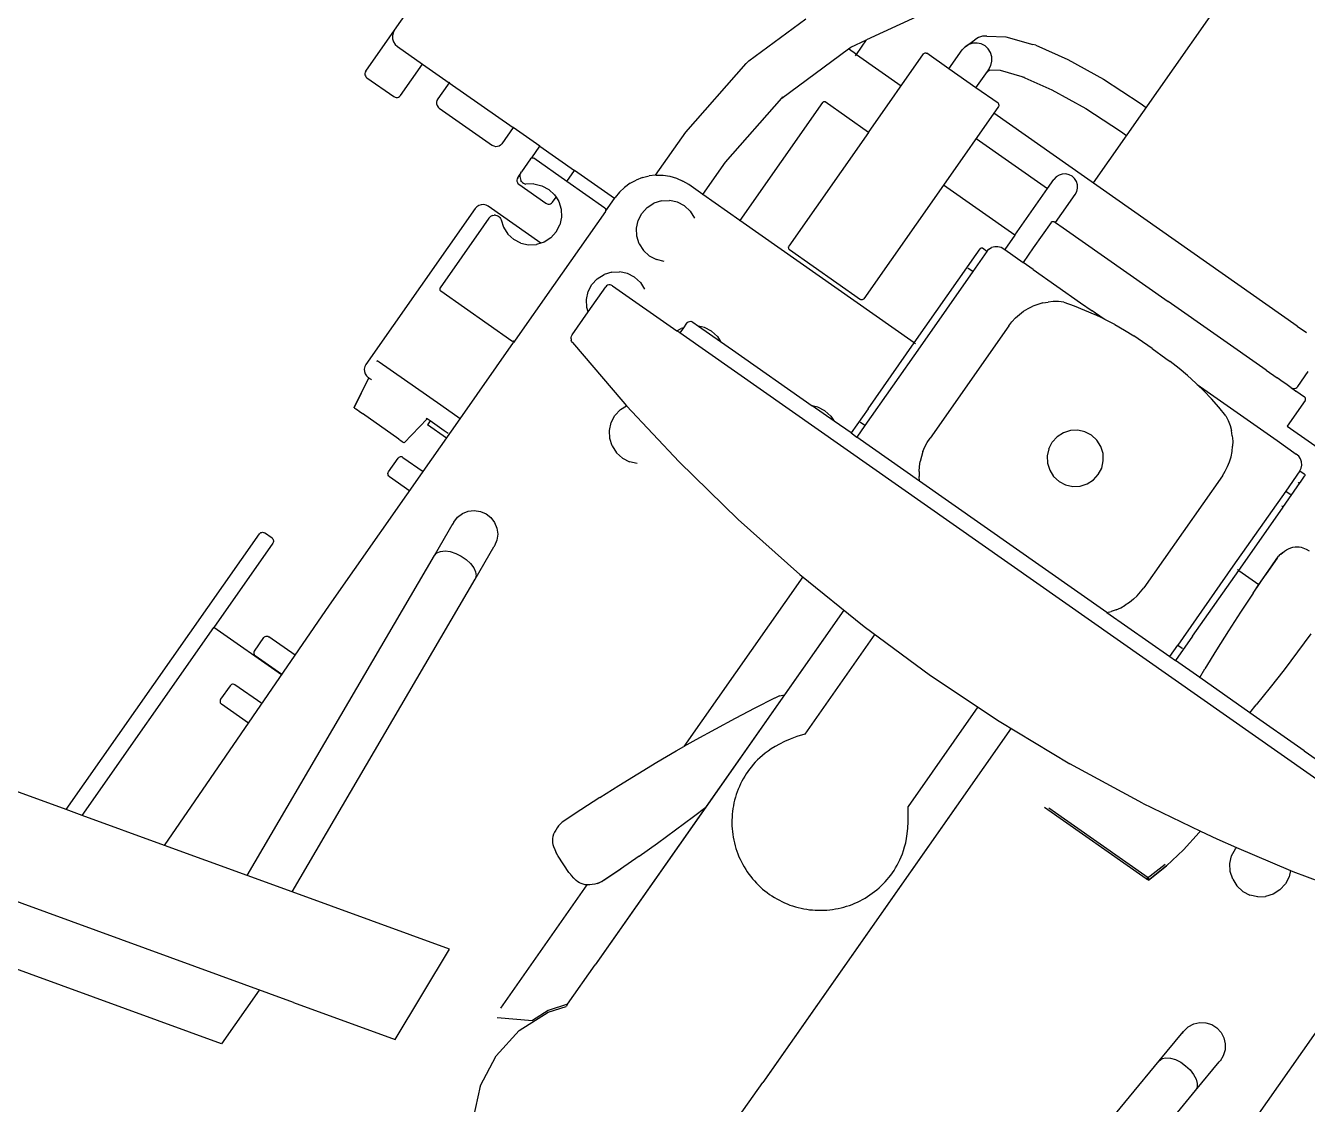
# Model space of a CAD drawing. Header units: metres. Extents: x 141303 to 146299, y 125960 to 127091.
# Drawn here: x 144686.899 to 144687.548, y 126056.672 to 126057.218 of the extents above; entities that cross this region are included whole.
import ezdxf

# ---------------------------------------------------------------- set-up
doc = ezdxf.new("R2010")
doc.units = ezdxf.units.M
doc.header["$MEASUREMENT"] = 0
doc.layers.add('Edges', color=7, linetype='Continuous')
doc.layers.add('FURNITURE', color=6, linetype='Continuous')

# ---------------------------------------------------------------- blocks, each defined once
blk = doc.blocks.new('Mobile C-Arm X-Ray Machine pl')
at = {"layer": 'Edges'}
for p, q in [((2.81285, 3.08992), (2.72527, 3.41679)), ((2.80114, 2.9636), (2.68411, 3.40038)), ((2.76918, 2.97859), (2.67119, 3.34428)), ((3.14131, 3.16437), (3.14125, 3.16385)), ((3.14125, 3.16385), (3.14125, 3.1498)), ((3.14151, 3.16485), (3.14131, 3.16437)), ((3.14183, 3.16527), (3.14151, 3.16485)), ((3.14225, 3.16559), (3.14183, 3.16527)), ((3.14273, 3.16579), (3.14225, 3.16559)), ((3.14325, 3.16585), (3.14273, 3.16579)), ((3.14325, 3.16585), (3.16461, 3.16585)), ((3.16108, 3.16439), (3.16028, 3.16335)), ((3.16211, 3.16518), (3.16108, 3.16439)), ((3.16332, 3.16568), (3.16211, 3.16518)), ((3.16461, 3.16585), (3.16332, 3.16568)), ((3.16461, 3.16585), (3.26391, 3.16585)), ((3.15978, 3.16215), (3.15961, 3.16085)), ((3.15961, 3.16085), (3.15961, 3.1478)), ((3.16028, 3.16335), (3.15978, 3.16215)), ((3.14125, 3.1498), (3.14131, 3.14928)), ((3.14131, 3.14928), (3.14151, 3.1488)), ((3.14151, 3.1488), (3.14183, 3.14839)), ((3.14183, 3.14839), (3.14225, 3.14807)), ((3.14225, 3.14807), (3.14273, 3.14787)), ((3.14273, 3.14787), (3.14325, 3.1478)), ((3.14325, 3.1478), (3.15961, 3.1478)), ((3.15961, 3.1478), (3.15978, 3.1478)), ((3.15961, 3.1478), (3.15961, 3.13397)), ((3.1484, 3.1319), (3.14831, 3.13117)), ((3.14831, 3.13117), (3.14831, 3.10353)), ((3.14869, 3.13258), (3.1484, 3.1319)), ((3.14914, 3.13316), (3.14869, 3.13258)), ((3.14973, 3.13361), (3.14914, 3.13316)), ((3.15041, 3.13389), (3.14973, 3.13361)), ((3.15115, 3.13399), (3.15041, 3.13389)), ((3.1583, 3.13399), (3.15115, 3.13399)), ((3.15961, 3.13397), (3.1583, 3.13399)), ((3.15978, 3.13399), (3.15961, 3.13397)), ((3.15961, 3.13397), (3.15961, 3.10072)), ((3.1484, 3.1028), (3.14831, 3.10353)), ((3.14869, 3.10212), (3.1484, 3.1028)), ((3.14914, 3.10154), (3.14869, 3.10212)), ((3.14973, 3.10109), (3.14914, 3.10154)), ((3.15041, 3.10081), (3.14973, 3.10109)), ((3.15115, 3.10072), (3.15041, 3.10081)), ((3.15961, 3.10072), (3.15115, 3.10072)), ((3.15961, 3.10072), (3.15978, 3.10072)), ((3.15961, 3.08685), (3.15961, 3.10072)), ((3.03829, 3.09299), (3.03766, 3.09216)), ((3.03912, 3.09362), (3.03829, 3.09299)), ((3.04008, 3.09402), (3.03912, 3.09362)), ((3.04112, 3.09416), (3.04008, 3.09402)), ((3.12212, 3.09416), (3.04112, 3.09416)), ((3.12315, 3.09402), (3.12212, 3.09416)), ((3.12412, 3.09362), (3.12315, 3.09402)), ((3.12495, 3.09299), (3.12412, 3.09362)), ((3.12558, 3.09216), (3.12495, 3.09299)), ((2.81472, 3.08292), (2.81285, 3.08992)), ((2.81285, 3.08992), (2.95611, 3.08992)), ((2.95611, 3.08992), (2.9565, 3.08987)), ((2.9565, 3.08987), (2.95686, 3.08972)), ((2.95686, 3.08972), (2.95717, 3.08948)), ((2.95717, 3.08948), (2.95741, 3.08917)), ((2.95741, 3.08917), (2.95756, 3.08881)), ((2.95756, 3.08881), (2.95761, 3.08842)), ((2.95761, 3.08442), (2.95761, 3.08842)), ((3.02317, 3.08778), (3.03712, 3.08992)), ((3.02317, 3.08767), (3.03712, 3.08992)), ((3.02317, 3.08778), (3.02317, 3.08767)), ((3.02317, 3.08767), (3.02317, 3.08734)), ((3.03726, 3.09119), (3.03712, 3.09016)), ((3.03712, 3.08992), (3.03712, 3.09016)), ((3.03712, 3.08976), (3.03712, 3.08992)), ((3.03712, 3.08956), (3.03712, 3.08976)), ((3.03712, 3.08928), (3.03712, 3.08956)), ((3.03712, 3.08894), (3.03712, 3.08928)), ((3.03712, 3.08853), (3.03712, 3.08894)), ((3.03766, 3.09216), (3.03726, 3.09119)), ((3.04491, 3.09106), (3.04517, 3.09116)), ((3.04517, 3.09016), (3.04517, 3.09116)), ((3.04517, 3.05816), (3.04517, 3.09016)), ((3.12598, 3.09119), (3.12558, 3.09216)), ((3.12612, 3.09016), (3.12598, 3.09119)), ((3.12612, 3.06284), (3.12612, 3.09016)), ((2.82437, 3.04694), (2.81472, 3.08292)), ((2.81472, 3.08292), (2.91234, 3.08292)), ((2.91234, 3.04773), (2.91234, 3.08292)), ((2.95611, 3.08292), (2.91234, 3.08292)), ((2.9565, 3.08298), (2.95611, 3.08292)), ((2.95686, 3.08313), (2.9565, 3.08298)), ((2.95717, 3.08336), (2.95686, 3.08313)), ((2.95741, 3.08367), (2.95717, 3.08336)), ((2.95756, 3.08404), (2.95741, 3.08367)), ((2.95761, 3.08442), (2.95756, 3.08404)), ((3.02317, 3.08734), (3.02317, 3.08679)), ((3.02317, 3.08679), (3.02317, 3.08604)), ((3.02317, 3.08604), (3.02317, 3.0851)), ((3.02317, 3.0851), (3.02317, 3.08397)), ((3.02317, 3.08397), (3.02317, 3.08333)), ((3.02317, 3.06447), (3.02317, 3.08333)), ((3.08502, 3.08632), (3.08499, 3.08606)), ((3.08499, 3.08606), (3.08499, 3.04906)), ((3.08512, 3.08656), (3.08502, 3.08632)), ((3.08528, 3.08677), (3.08512, 3.08656)), ((3.08549, 3.08693), (3.08528, 3.08677)), ((3.08573, 3.08703), (3.08549, 3.08693)), ((3.08599, 3.08706), (3.08573, 3.08703)), ((3.11807, 3.08706), (3.08599, 3.08706)), ((3.12212, 3.08706), (3.11807, 3.08706)), ((3.12212, 3.08706), (3.12266, 3.08701)), ((3.12458, 3.08241), (3.12252, 3.07972)), ((3.12318, 3.08687), (3.12266, 3.08701)), ((3.12366, 3.08663), (3.12318, 3.08687)), ((3.12409, 3.08632), (3.12366, 3.08663)), ((3.12409, 3.08632), (3.12446, 3.08593)), ((3.12475, 3.08548), (3.12446, 3.08593)), ((3.12484, 3.08288), (3.12458, 3.08241)), ((3.12475, 3.08548), (3.12496, 3.08498)), ((3.12502, 3.08339), (3.12484, 3.08288)), ((3.12496, 3.08498), (3.12508, 3.08446)), ((3.12509, 3.08392), (3.12502, 3.08339)), ((3.12508, 3.08446), (3.12509, 3.08392)), ((3.14131, 3.08537), (3.14125, 3.08485)), ((3.14125, 3.08485), (3.14125, 3.0708)), ((3.14151, 3.08585), (3.14131, 3.08537)), ((3.14183, 3.08627), (3.14151, 3.08585)), ((3.14225, 3.08659), (3.14183, 3.08627)), ((3.14273, 3.08679), (3.14225, 3.08659)), ((3.14325, 3.08685), (3.14273, 3.08679)), ((3.1428, 3.08405), (3.14276, 3.0835)), ((3.14276, 3.0835), (3.14282, 3.08294)), ((3.1428, 3.08405), (3.14291, 3.08459)), ((3.14282, 3.08294), (3.14297, 3.08241)), ((3.14291, 3.08459), (3.14312, 3.08511)), ((3.14503, 3.07972), (3.14297, 3.08241)), ((3.1434, 3.08559), (3.14312, 3.08511)), ((3.14325, 3.08685), (3.14508, 3.08685)), ((3.14376, 3.08601), (3.1434, 3.08559)), ((3.14417, 3.08638), (3.14376, 3.08601)), ((3.14464, 3.08667), (3.14417, 3.08638)), ((3.14464, 3.08667), (3.14508, 3.08685)), ((3.14508, 3.08685), (3.14516, 3.08689)), ((3.14569, 3.08702), (3.14516, 3.08689)), ((3.14516, 3.08689), (3.14572, 3.08685)), ((3.14569, 3.08702), (3.14625, 3.08706)), ((3.15299, 3.08706), (3.14625, 3.08706)), ((3.15299, 3.08706), (3.15325, 3.08703)), ((3.1532, 3.08685), (3.15359, 3.08685)), ((3.15325, 3.08703), (3.15349, 3.08693)), ((3.15349, 3.08693), (3.15359, 3.08685)), ((3.15359, 3.08685), (3.1537, 3.08677)), ((3.15359, 3.08685), (3.15961, 3.08685)), ((3.1537, 3.08677), (3.15386, 3.08656)), ((3.15386, 3.08656), (3.15396, 3.08632)), ((3.15396, 3.08632), (3.15399, 3.08606)), ((3.15399, 3.0688), (3.15399, 3.08606)), ((3.15961, 3.08685), (3.15978, 3.08685)), ((3.15961, 3.08685), (3.15961, 3.0688)), ((3.12077, 3.07322), (3.12122, 3.07658)), ((3.12252, 3.07972), (3.12122, 3.07658)), ((3.14503, 3.07972), (3.14633, 3.07658)), ((3.14633, 3.07658), (3.14677, 3.07322)), ((3.12122, 3.06985), (3.12077, 3.07322)), ((3.14677, 3.07322), (3.14633, 3.06985)), ((3.12122, 3.06985), (3.12252, 3.06672)), ((3.12252, 3.06672), (3.12458, 3.06402)), ((3.14125, 3.0708), (3.14131, 3.07028)), ((3.14131, 3.07028), (3.14151, 3.0698)), ((3.14151, 3.0698), (3.14183, 3.06939)), ((3.14183, 3.06939), (3.14225, 3.06907)), ((3.14225, 3.06907), (3.14273, 3.06887)), ((3.14273, 3.06887), (3.14325, 3.0688)), ((3.14503, 3.06672), (3.14297, 3.06402)), ((3.14325, 3.0688), (3.1459, 3.0688)), ((3.1459, 3.0688), (3.14503, 3.06672)), ((3.14633, 3.06985), (3.1459, 3.0688)), ((3.15399, 3.04906), (3.15399, 3.0688)), ((3.15399, 3.0688), (3.15961, 3.0688)), ((3.15961, 3.04806), (3.15961, 3.0688)), ((2.88757, 3.06195), (2.88752, 3.06156)), ((2.88752, 3.04751), (2.88752, 3.06156)), ((2.88772, 3.06231), (2.88757, 3.06195)), ((2.88797, 3.06262), (2.88772, 3.06231)), ((2.88828, 3.06286), (2.88797, 3.06262)), ((2.88864, 3.06301), (2.88828, 3.06286)), ((2.88903, 3.06306), (2.88864, 3.06301)), ((2.89601, 3.06306), (2.88903, 3.06306)), ((2.8964, 3.06301), (2.89601, 3.06306)), ((2.89677, 3.06286), (2.8964, 3.06301)), ((2.89708, 3.06262), (2.89677, 3.06286)), ((2.89732, 3.06231), (2.89708, 3.06262)), ((2.89747, 3.06195), (2.89732, 3.06231)), ((2.89752, 3.06156), (2.89747, 3.06195)), ((2.89752, 3.0476), (2.89752, 3.06156)), ((2.91257, 3.06195), (2.91252, 3.06156)), ((2.91252, 3.04774), (2.91252, 3.06156)), ((2.91272, 3.06231), (2.91257, 3.06195)), ((2.91297, 3.06262), (2.91272, 3.06231)), ((2.91328, 3.06286), (2.91297, 3.06262)), ((2.91364, 3.06301), (2.91328, 3.06286)), ((2.91403, 3.06306), (2.91364, 3.06301)), ((2.91403, 3.06306), (2.92101, 3.06306)), ((2.92101, 3.06306), (2.9214, 3.06301)), ((2.9214, 3.06301), (2.92177, 3.06286)), ((2.92177, 3.06286), (2.92208, 3.06262)), ((2.92208, 3.06262), (2.92232, 3.06231)), ((2.92232, 3.06231), (2.92247, 3.06195)), ((2.92247, 3.06195), (2.92252, 3.06156)), ((2.92252, 3.04783), (2.92252, 3.06156)), ((3.02317, 3.06447), (3.02317, 3.06352)), ((3.02317, 3.06352), (3.02317, 3.06277)), ((3.02317, 3.06277), (3.02317, 3.06222)), ((3.02317, 3.06222), (3.02317, 3.06189)), ((3.02317, 3.06189), (3.02317, 3.06178)), ((3.02317, 3.06178), (3.03712, 3.05948)), ((3.03712, 3.05985), (3.03712, 3.06012)), ((3.12612, 3.06284), (3.12458, 3.06402)), ((3.12612, 3.0628), (3.12612, 3.06284)), ((3.12727, 3.06196), (3.12612, 3.0628)), ((3.13041, 3.06066), (3.12727, 3.06196)), ((3.13377, 3.06022), (3.13041, 3.06066)), ((3.13377, 3.06022), (3.13714, 3.06066)), ((3.14027, 3.06196), (3.13714, 3.06066)), ((3.14297, 3.06402), (3.14027, 3.06196)), ((3.00778, 3.05856), (3.00783, 3.05895)), ((3.00778, 3.05856), (3.00778, 3.04806)), ((3.00783, 3.05895), (3.00798, 3.05931)), ((3.00798, 3.05931), (3.00822, 3.05962)), ((3.00822, 3.05962), (3.00853, 3.05986)), ((3.00853, 3.05986), (3.00889, 3.06001)), ((3.00889, 3.06001), (3.00928, 3.06006)), ((3.00928, 3.06006), (3.01628, 3.06006)), ((3.01667, 3.06001), (3.01628, 3.06006)), ((3.01703, 3.05986), (3.01667, 3.06001)), ((3.01734, 3.05962), (3.01703, 3.05986)), ((3.01758, 3.05931), (3.01734, 3.05962)), ((3.01773, 3.05895), (3.01758, 3.05931)), ((3.01778, 3.05856), (3.01773, 3.05895)), ((3.01778, 3.05856), (3.01778, 3.04806)), ((3.03712, 3.05799), (3.03512, 3.05799)), ((3.03512, 3.04806), (3.03512, 3.05799)), ((3.03712, 3.05965), (3.03712, 3.05985)), ((3.03712, 3.05948), (3.03712, 3.05965)), ((3.03712, 3.05799), (3.03712, 3.05948)), ((3.03712, 3.05066), (3.03712, 3.05799)), ((3.04517, 3.04806), (3.04517, 3.05816)), ((3.03712, 3.0496), (3.03712, 3.05066)), ((3.03712, 3.04859), (3.03712, 3.0496)), ((2.82437, 3.04694), (2.94843, 3.04806)), ((2.83407, 3.01073), (2.82437, 3.04694)), ((2.94843, 3.04806), (3.02428, 3.04806)), ((3.02428, 3.04806), (3.04517, 3.04803)), ((3.04517, 3.04806), (3.08477, 3.04806)), ((3.08573, 3.0481), (3.08477, 3.04806)), ((3.08499, 3.04906), (3.08502, 3.0488)), ((3.08502, 3.0488), (3.08512, 3.04856)), ((3.08512, 3.04856), (3.08528, 3.04835)), ((3.08549, 3.0482), (3.08528, 3.04835)), ((3.08573, 3.0481), (3.08549, 3.0482)), ((3.08599, 3.04806), (3.08573, 3.0481)), ((3.1145, 3.04806), (3.08599, 3.04806)), ((3.15299, 3.04806), (3.1145, 3.04806)), ((3.15299, 3.04806), (3.15325, 3.0481)), ((3.15325, 3.0481), (3.15349, 3.0482)), ((3.15325, 3.0481), (3.15961, 3.04806)), ((3.15349, 3.0482), (3.1537, 3.04835)), ((3.15386, 3.04856), (3.1537, 3.04835)), ((3.15396, 3.0488), (3.15386, 3.04856)), ((3.15399, 3.04906), (3.15396, 3.0488)), ((3.15961, 3.04806), (3.16015, 3.04806)), ((3.16308, 3.04787), (3.16015, 3.04806)), ((3.16308, 3.04787), (3.16596, 3.0473)), ((3.16875, 3.04635), (3.16596, 3.0473)), ((3.16875, 3.04635), (3.17138, 3.04505)), ((3.17383, 3.04342), (3.17138, 3.04505)), ((3.17383, 3.04342), (3.17604, 3.04148)), ((3.17781, 3.03945), (3.17604, 3.04148)), ((3.17781, 3.03945), (3.20015, 3.03945)), ((3.17797, 3.03927), (3.17781, 3.03945)), ((3.17797, 3.03927), (3.17961, 3.03683)), ((3.20015, 3.03945), (3.23887, 3.03521)), ((3.11496, 3.0311), (3.11765, 3.03317)), ((3.11765, 3.03317), (3.12079, 3.03447)), ((3.12079, 3.03447), (3.12415, 3.03491)), ((3.12415, 3.03491), (3.12752, 3.03447)), ((3.12752, 3.03447), (3.13065, 3.03317)), ((3.13335, 3.0311), (3.13065, 3.03317)), ((3.15196, 3.0311), (3.15465, 3.03317)), ((3.15465, 3.03317), (3.15779, 3.03447)), ((3.15779, 3.03447), (3.16115, 3.03491)), ((3.16115, 3.03491), (3.16452, 3.03447)), ((3.16452, 3.03447), (3.16765, 3.03317)), ((3.17035, 3.0311), (3.16765, 3.03317)), ((3.17961, 3.03683), (3.18091, 3.03419)), ((3.18091, 3.03419), (3.18185, 3.03141)), ((3.24044, 3.03485), (3.23887, 3.03521)), ((3.24044, 3.03485), (3.26891, 3.0253)), ((3.09925, 3.02761), (3.09093, 2.99554)), ((3.09926, 3.02765), (3.09925, 3.02761)), ((3.09926, 3.02765), (3.09945, 3.02814)), ((3.09945, 3.02814), (3.09977, 3.0286)), ((3.10019, 3.02898), (3.09977, 3.0286)), ((3.10019, 3.02898), (3.10068, 3.02928)), ((3.10068, 3.02928), (3.10121, 3.02947)), ((3.10121, 3.02947), (3.10175, 3.02953)), ((3.10175, 3.02953), (3.11376, 3.02953)), ((3.11376, 3.02953), (3.11496, 3.0311)), ((3.11376, 3.02953), (3.12675, 3.02953)), ((3.12727, 3.02947), (3.12675, 3.02953)), ((3.12775, 3.02927), (3.12727, 3.02947)), ((3.12816, 3.02895), (3.12775, 3.02927)), ((3.12848, 3.02853), (3.12816, 3.02895)), ((3.12868, 3.02805), (3.12848, 3.02853)), ((3.12875, 3.02753), (3.12868, 3.02805)), ((3.12875, 3.02753), (3.12875, 2.99396)), ((3.13335, 3.0311), (3.13541, 3.02841)), ((3.13671, 3.02527), (3.13541, 3.02841)), ((3.1499, 3.02841), (3.1486, 3.02527)), ((3.1499, 3.02841), (3.15196, 3.0311)), ((3.17035, 3.0311), (3.17241, 3.02841)), ((3.17371, 3.02527), (3.17241, 3.02841)), ((3.18185, 3.03141), (3.18242, 3.02853)), ((3.18262, 3.02559), (3.18242, 3.02853)), ((2.83407, 3.01073), (2.99134, 3.02366)), ((2.99134, 3.02366), (3.00718, 3.02496)), ((2.99134, 3.02366), (2.99279, 3.02343)), ((2.99279, 3.02343), (2.9942, 3.02255)), ((2.9942, 3.02255), (2.99547, 3.02106)), ((3.00669, 3.02479), (3.00712, 3.02488)), ((3.00743, 3.02495), (3.00718, 3.02496)), ((3.00743, 3.02495), (3.00755, 3.02499)), ((3.00755, 3.02499), (3.00761, 3.02498)), ((3.00767, 3.025), (3.00761, 3.02498)), ((3.00767, 3.025), (3.01027, 3.02487)), ((3.01027, 3.02487), (3.01276, 3.02407)), ((3.01276, 3.02407), (3.01495, 3.02266)), ((3.01495, 3.02266), (3.01671, 3.02072)), ((3.13715, 3.02191), (3.13671, 3.02527)), ((3.13671, 3.01854), (3.13715, 3.02191)), ((3.14815, 3.02191), (3.1486, 3.02527)), ((3.14815, 3.02191), (3.1486, 3.01854)), ((3.17415, 3.02191), (3.17371, 3.02527)), ((3.17371, 3.01854), (3.17415, 3.02191)), ((3.18262, 3.01822), (3.18262, 3.02559)), ((2.99547, 3.02106), (2.99651, 3.01906)), ((2.99651, 3.01906), (2.99726, 3.01671)), ((2.99726, 3.01671), (2.99766, 3.01414)), ((3.01671, 3.02072), (3.0179, 3.0184)), ((3.0179, 3.0184), (3.01845, 3.01585)), ((3.13671, 3.01854), (3.13541, 3.01541)), ((3.1499, 3.01541), (3.1486, 3.01854)), ((3.17371, 3.01854), (3.17241, 3.01541)), ((3.18251, 3.01822), (3.18262, 3.01822)), ((3.18262, 3.01822), (3.19948, 3.01822)), ((3.18262, 2.99896), (3.18262, 3.01822)), ((3.19948, 3.01822), (3.23545, 3.01427)), ((2.99769, 3.01155), (2.99733, 3.0091)), ((2.99766, 3.01414), (2.99769, 3.01155)), ((3.01833, 3.01324), (3.01753, 3.01076)), ((3.01845, 3.01585), (3.01833, 3.01324)), ((3.23545, 3.01427), (3.26891, 3.00306)), ((3.23545, 3.01427), (3.2362, 3.01419)), ((2.83933, 2.99109), (2.83407, 3.01073)), ((2.99663, 3.00696), (2.99562, 3.00528)), ((2.99733, 3.0091), (2.99663, 3.00696)), ((3.01186, 3.00562), (3.00931, 3.00507)), ((3.01418, 3.00681), (3.01186, 3.00562)), ((3.01611, 3.00856), (3.01418, 3.00681)), ((3.01753, 3.01076), (3.01611, 3.00856)), ((2.83933, 2.99109), (2.99298, 3.00372)), ((2.99298, 3.00372), (3.00882, 3.00503)), ((2.99438, 3.00418), (2.99298, 3.00372)), ((2.99562, 3.00528), (2.99438, 3.00418)), ((3.00906, 3.00508), (3.00882, 3.00503)), ((3.00918, 3.00506), (3.00906, 3.00508)), ((3.00931, 3.00507), (3.00918, 3.00506)), ((3.26891, 2.99896), (3.26891, 3.00306)), ((3.26891, 3.00306), (3.27006, 3.00267)), ((3.27006, 3.00267), (3.27645, 2.99896)), ((3.08079, 2.99447), (3.08415, 2.99491)), ((3.08415, 2.99491), (3.08752, 2.99447)), ((3.09093, 2.99554), (3.09044, 2.99325)), ((3.18251, 2.99904), (3.18262, 2.99896)), ((3.18262, 2.99896), (3.18251, 2.99896)), ((3.24391, 2.99896), (3.18262, 2.99896)), ((3.18262, 2.90838), (3.18262, 2.99896)), ((3.24417, 2.99893), (3.24391, 2.99896)), ((3.24439, 2.99884), (3.24417, 2.99893)), ((3.24456, 2.9987), (3.24439, 2.99884)), ((3.24467, 2.99851), (3.24456, 2.9987)), ((3.24472, 2.99829), (3.24467, 2.99851)), ((3.24472, 2.97569), (3.24472, 2.99829)), ((3.26824, 2.99896), (3.26874, 2.99896)), ((3.26891, 2.99896), (3.27645, 2.99896)), ((3.26891, 2.99896), (3.26891, 2.97569)), ((3.30352, 2.98324), (3.27645, 2.99896)), ((2.85778, 2.92223), (2.83933, 2.99109)), ((3.0729, 2.98841), (3.07496, 2.9911)), ((3.07496, 2.9911), (3.07765, 2.99317)), ((3.07765, 2.99317), (3.08079, 2.99447)), ((3.09044, 2.99325), (3.08368, 2.96117)), ((3.08752, 2.99447), (3.09044, 2.99325)), ((3.12875, 2.99396), (3.13065, 2.99317)), ((3.12875, 2.99253), (3.12875, 2.99396)), ((3.13148, 2.99253), (3.12875, 2.99253)), ((3.12875, 2.65041), (3.12875, 2.99253)), ((3.13148, 2.99253), (3.13065, 2.99317)), ((3.13375, 2.99253), (3.13148, 2.99253)), ((3.13375, 2.99253), (3.13427, 2.99247)), ((3.13427, 2.99247), (3.13475, 2.99227)), ((3.13475, 2.99227), (3.13516, 2.99195)), ((3.13516, 2.99195), (3.13548, 2.99153)), ((3.13548, 2.99153), (3.13568, 2.99105)), ((3.13568, 2.99105), (3.13575, 2.99053)), ((3.13575, 2.99053), (3.13575, 2.9876)), ((3.07115, 2.98191), (3.0716, 2.98527)), ((3.0729, 2.98841), (3.0716, 2.98527)), ((3.13671, 2.98527), (3.13575, 2.9876)), ((3.13575, 2.9876), (3.13575, 2.97622)), ((3.13715, 2.98191), (3.13671, 2.98527)), ((2.79713, 2.97859), (2.76918, 2.97859)), ((3.07115, 2.98191), (3.0716, 2.97854)), ((3.0729, 2.97541), (3.0716, 2.97854)), ((3.13671, 2.97854), (3.13575, 2.97622)), ((3.13671, 2.97854), (3.13715, 2.98191)), ((3.13575, 2.97622), (3.13575, 2.97003)), ((3.18464, 2.97494), (3.18461, 2.97469)), ((3.18461, 2.97469), (3.18461, 2.93769)), ((3.18474, 2.97517), (3.18464, 2.97494)), ((3.18489, 2.97537), (3.18474, 2.97517)), ((3.18508, 2.97552), (3.18489, 2.97537)), ((3.18512, 2.97555), (3.18508, 2.97552)), ((3.18512, 2.97555), (3.18536, 2.97565)), ((3.18536, 2.97565), (3.18561, 2.97569)), ((3.24472, 2.97569), (3.18561, 2.97569)), ((3.24472, 2.97569), (3.28554, 2.97569)), ((3.28554, 2.97569), (3.2858, 2.97565)), ((3.2858, 2.97565), (3.28603, 2.97555)), ((3.28603, 2.97555), (3.28607, 2.97552)), ((3.28607, 2.97552), (3.28627, 2.97537)), ((3.28627, 2.97537), (3.28642, 2.97517)), ((3.28642, 2.97517), (3.28651, 2.97494)), ((3.28651, 2.97494), (3.28654, 2.97469)), ((3.28652, 2.96319), (3.28654, 2.97469)), ((3.13575, 2.97003), (3.13575, 2.9286)), ((2.80114, 2.9636), (2.81308, 2.91906)), ((3.28652, 2.96319), (3.29633, 2.96319)), ((3.28652, 2.94919), (3.28652, 2.96319)), ((3.29815, 2.96295), (3.29633, 2.96319)), ((3.29815, 2.96295), (3.303, 2.96121)), ((3.29985, 2.96225), (3.29815, 2.96295)), ((3.3013, 2.96114), (3.29985, 2.96225)), ((3.07803, 2.92651), (3.08368, 2.96117)), ((3.3024, 2.95969), (3.3013, 2.96114)), ((3.30309, 2.958), (3.3024, 2.95969)), ((3.30467, 2.96052), (3.303, 2.96121)), ((3.30331, 2.95619), (3.30309, 2.958)), ((3.30607, 2.95943), (3.30467, 2.96052)), ((3.30711, 2.958), (3.30607, 2.95943)), ((3.30711, 2.958), (3.31161, 2.95125)), ((3.29971, 2.95012), (3.30119, 2.95124)), ((3.30119, 2.95124), (3.30233, 2.95269)), ((3.30233, 2.95269), (3.30305, 2.95437)), ((3.30305, 2.95437), (3.30331, 2.95619)), ((3.31161, 2.95125), (3.3155, 2.93995)), ((3.28654, 2.93769), (3.28652, 2.94919)), ((3.28652, 2.94919), (3.29501, 2.94919)), ((3.29501, 2.94919), (3.29617, 2.94919)), ((3.29501, 2.94919), (3.29601, 2.94883)), ((3.29601, 2.94883), (3.29854, 2.94503)), ((3.29617, 2.94919), (3.298, 2.94942)), ((3.298, 2.94942), (3.29971, 2.95012)), ((3.29854, 2.94503), (3.30165, 2.936)), ((3.18464, 2.93744), (3.18461, 2.93769)), ((3.18474, 2.9372), (3.18464, 2.93744)), ((3.18489, 2.937), (3.18474, 2.9372)), ((3.18508, 2.93685), (3.18489, 2.937)), ((3.18512, 2.93682), (3.18508, 2.93685)), ((3.18536, 2.93672), (3.18512, 2.93682)), ((3.18561, 2.93669), (3.18536, 2.93672)), ((3.24472, 2.93669), (3.18561, 2.93669)), ((3.24472, 2.89963), (3.24472, 2.93669)), ((3.28554, 2.93669), (3.24472, 2.93669)), ((3.26891, 2.93669), (3.26891, 2.89963)), ((3.28203, 2.77899), (3.28203, 2.93669)), ((3.2858, 2.93672), (3.28554, 2.93669)), ((3.28603, 2.93682), (3.2858, 2.93672)), ((3.28603, 2.93682), (3.28607, 2.93685)), ((3.28607, 2.93685), (3.28627, 2.937)), ((3.28627, 2.937), (3.28642, 2.9372)), ((3.28642, 2.9372), (3.28651, 2.93744)), ((3.28651, 2.93744), (3.28654, 2.93769)), ((3.30165, 2.936), (3.3044, 2.92217)), ((3.30165, 2.936), (3.30204, 2.93485)), ((3.31591, 2.93872), (3.3155, 2.93995)), ((3.31591, 2.93872), (3.31883, 2.92405)), ((3.07803, 2.92651), (3.07399, 2.89162)), ((3.13671, 2.92627), (3.13575, 2.9286)), ((3.13575, 2.91722), (3.13575, 2.9286)), ((3.13715, 2.92291), (3.13671, 2.92627)), ((3.31883, 2.92405), (3.32068, 2.90679)), ((2.81308, 2.91906), (2.85778, 2.92223)), ((3.13671, 2.91954), (3.13575, 2.91722)), ((3.13671, 2.91954), (3.13715, 2.92291)), ((3.3044, 2.92217), (3.30615, 2.90582)), ((2.92077, 2.9129), (2.92009, 2.91238)), ((2.92153, 2.91335), (2.92077, 2.9129)), ((2.92238, 2.91372), (2.92153, 2.91335)), ((2.92329, 2.91401), (2.92238, 2.91372)), ((2.92427, 2.91422), (2.92329, 2.91401)), ((2.92529, 2.91435), (2.92427, 2.91422)), ((2.92635, 2.91438), (2.92529, 2.91435)), ((2.92743, 2.91434), (2.92635, 2.91438)), ((2.92831, 2.91423), (2.92743, 2.91434)), ((2.92743, 2.91434), (2.92854, 2.9142)), ((2.92839, 2.91422), (2.92831, 2.91423)), ((2.92839, 2.91422), (2.92855, 2.9142)), ((2.92854, 2.9142), (2.92965, 2.91398)), ((2.92953, 2.91401), (2.92855, 2.9142)), ((2.92953, 2.91401), (2.92965, 2.91398)), ((2.93847, 2.91055), (2.92965, 2.91398)), ((3.13575, 2.90838), (3.13575, 2.91722)), ((2.91684, 2.90731), (2.91689, 2.90741)), ((2.91689, 2.90741), (2.91698, 2.90757)), ((2.91698, 2.90757), (2.91716, 2.90794)), ((2.91716, 2.90794), (2.91721, 2.90803)), ((2.91721, 2.90803), (2.9175, 2.90862)), ((2.91822, 2.90991), (2.9175, 2.90862)), ((2.91901, 2.91116), (2.91822, 2.90991)), ((2.9195, 2.9118), (2.91901, 2.91116)), ((2.92009, 2.91238), (2.9195, 2.9118)), ((2.9474, 2.90695), (2.93847, 2.91055)), ((2.9474, 2.90695), (2.93847, 2.91055)), ((3.14839, 2.90838), (3.13575, 2.90838)), ((3.13575, 2.90838), (3.13575, 2.90538)), ((3.14169, 2.90768), (3.14169, 2.90786)), ((3.14169, 2.90538), (3.14169, 2.90768)), ((3.14839, 2.90838), (3.18262, 2.90838)), ((3.18262, 2.90818), (3.18262, 2.90838)), ((3.18262, 2.90838), (3.21523, 2.90838)), ((3.18262, 2.90768), (3.18262, 2.90803)), ((3.21523, 2.90838), (3.22841, 2.90838)), ((3.2217, 2.90768), (3.2217, 2.90786)), ((3.2217, 2.90538), (3.2217, 2.90768)), ((3.22841, 2.90838), (3.23149, 2.90838)), ((3.23167, 2.90836), (3.23149, 2.90838)), ((3.23184, 2.90829), (3.23167, 2.90836)), ((3.23199, 2.90818), (3.23184, 2.90829)), ((3.2321, 2.90803), (3.23199, 2.90818)), ((3.23217, 2.90786), (3.2321, 2.90803)), ((3.23219, 2.90768), (3.23217, 2.90786)), ((3.23219, 2.90538), (3.23219, 2.90768)), ((2.91377, 2.89936), (2.91675, 2.90709)), ((2.91675, 2.90709), (2.91684, 2.90731)), ((2.9474, 2.90695), (2.95621, 2.90328)), ((2.95621, 2.90328), (2.96497, 2.8995)), ((3.14169, 2.90538), (3.13575, 2.90538)), ((3.13575, 2.87277), (3.13575, 2.90538)), ((3.18262, 2.90538), (3.14169, 2.90538)), ((3.18262, 2.90522), (3.18262, 2.90538)), ((3.2217, 2.90538), (3.18262, 2.90538)), ((3.23219, 2.90538), (3.2217, 2.90538)), ((3.23219, 2.90538), (3.23349, 2.9052)), ((3.23349, 2.9052), (3.23469, 2.90466)), ((3.23573, 2.90381), (3.23469, 2.90466)), ((3.23652, 2.90271), (3.23573, 2.90381)), ((3.23702, 2.90142), (3.23652, 2.90271)), ((3.30615, 2.90582), (3.30675, 2.88819)), ((3.32068, 2.90679), (3.32131, 2.88819)), ((2.91297, 2.89628), (2.9133, 2.89772)), ((2.91347, 2.89836), (2.9133, 2.89772)), ((2.9135, 2.89846), (2.91347, 2.89836)), ((2.91361, 2.89885), (2.9135, 2.89846)), ((2.91366, 2.89903), (2.91361, 2.89885)), ((2.91368, 2.89913), (2.91366, 2.89903)), ((2.91377, 2.89936), (2.91368, 2.89913)), ((2.96497, 2.8995), (2.97369, 2.89562)), ((3.23719, 2.90003), (3.23702, 2.90142)), ((3.23702, 2.89963), (3.23719, 2.89963)), ((3.23719, 2.90003), (3.23719, 2.89963)), ((3.23719, 2.89963), (3.23719, 2.89006)), ((3.24472, 2.89963), (3.23719, 2.89963)), ((3.24472, 2.89963), (3.26891, 2.89963)), ((3.26891, 2.89963), (3.27361, 2.89963)), ((3.27505, 2.89944), (3.27361, 2.89963)), ((3.27639, 2.89888), (3.27505, 2.89944)), ((3.27753, 2.898), (3.27639, 2.89888)), ((3.27842, 2.89684), (3.27753, 2.898)), ((3.27897, 2.8955), (3.27842, 2.89684)), ((2.91264, 2.89402), (2.91271, 2.89483)), ((2.91268, 2.8932), (2.91264, 2.89402)), ((2.91284, 2.89236), (2.91268, 2.8932)), ((2.91271, 2.89483), (2.91297, 2.89628)), ((2.91311, 2.89151), (2.91284, 2.89236)), ((2.91348, 2.89067), (2.91311, 2.89151)), ((2.97369, 2.89562), (2.98234, 2.89164)), ((2.98234, 2.89164), (2.98566, 2.89006)), ((3.07399, 2.89162), (3.07156, 2.85659)), ((3.27753, 2.89013), (3.27842, 2.89128)), ((3.27842, 2.89128), (3.27897, 2.89262)), ((3.27916, 2.89406), (3.27897, 2.8955)), ((3.27897, 2.89262), (3.27916, 2.89406)), ((2.8457, 2.88897), (2.85324, 2.87592)), ((2.91383, 2.89006), (2.84976, 2.89006)), ((2.91383, 2.89006), (2.91348, 2.89067)), ((2.91396, 2.88984), (2.91383, 2.89006)), ((2.91454, 2.88903), (2.91396, 2.88984)), ((2.91522, 2.88825), (2.91454, 2.88903)), ((2.91598, 2.88751), (2.91522, 2.88825)), ((2.91681, 2.88681), (2.91598, 2.88751)), ((2.91753, 2.8863), (2.91681, 2.88681)), ((2.91681, 2.88681), (2.91772, 2.88617)), ((2.9176, 2.88626), (2.91753, 2.8863)), ((2.9176, 2.88626), (2.91773, 2.88616)), ((2.91858, 2.88565), (2.91773, 2.88616)), ((2.91858, 2.88565), (2.91869, 2.88559)), ((2.92753, 2.8822), (2.91869, 2.88559)), ((3.07388, 2.89006), (2.98566, 2.89006)), ((2.99094, 2.88755), (2.98566, 2.89006)), ((2.99948, 2.88337), (2.99094, 2.88755)), ((3.24472, 2.89006), (3.23719, 2.89006)), ((3.23719, 2.88486), (3.23719, 2.89006)), ((3.25803, 2.89006), (3.24472, 2.89006)), ((3.25803, 2.89006), (3.25829, 2.89003)), ((3.25829, 2.89003), (3.25853, 2.88993)), ((3.25853, 2.88993), (3.25874, 2.88977)), ((3.25874, 2.88977), (3.2589, 2.88956)), ((3.2589, 2.88956), (3.259, 2.88932)), ((3.259, 2.88932), (3.25903, 2.88906)), ((3.25903, 2.88906), (3.259, 2.8885)), ((3.259, 2.8885), (3.25903, 2.88448)), ((3.259, 2.8885), (3.26378, 2.8885)), ((3.26378, 2.8885), (3.27361, 2.8885)), ((3.27361, 2.8885), (3.27501, 2.88869)), ((3.27501, 2.88869), (3.27505, 2.88869)), ((3.27505, 2.88869), (3.27639, 2.88924)), ((3.27639, 2.88924), (3.27753, 2.89013)), ((3.30675, 2.88819), (3.30664, 2.88506)), ((3.32131, 2.88819), (3.3212, 2.88506)), ((2.91955, 2.88526), (2.92761, 2.88217)), ((2.93657, 2.87887), (2.92753, 2.8822)), ((2.92809, 2.882), (2.92753, 2.8822)), ((3.00796, 2.87909), (2.99948, 2.88337)), ((3.23719, 2.88486), (3.23719, 2.86019)), ((3.25903, 2.88448), (3.25903, 2.83006)), ((3.4051, 2.88506), (3.28203, 2.88506)), ((2.81758, 2.87809), (2.80475, 2.87279)), ((2.81758, 2.87809), (2.83206, 2.88)), ((2.83206, 2.88), (2.84653, 2.87809)), ((2.84653, 2.87809), (2.86002, 2.8725)), ((2.85324, 2.87592), (2.85321, 2.87594)), ((2.86065, 2.87285), (2.85324, 2.87592)), ((2.93657, 2.87887), (2.94556, 2.87567)), ((2.94556, 2.87567), (2.95459, 2.87259)), ((3.01636, 2.87471), (3.00796, 2.87909)), ((3.01639, 2.87462), (3.01635, 2.87466)), ((3.02463, 2.87025), (3.01636, 2.87471)), ((3.13895, 2.87528), (3.13719, 2.87401)), ((3.13895, 2.87528), (3.1408, 2.8764)), ((3.1408, 2.8764), (3.14275, 2.87736)), ((3.14476, 2.87815), (3.14275, 2.87736)), ((3.14684, 2.87878), (3.14476, 2.87815)), ((3.14684, 2.87878), (3.14896, 2.87923)), ((3.14896, 2.87923), (3.15111, 2.8795)), ((3.15111, 2.8795), (3.15328, 2.87959)), ((3.21157, 2.87959), (3.15328, 2.87959)), ((3.21157, 2.87959), (3.21381, 2.87948)), ((3.21381, 2.87948), (3.21603, 2.87918)), ((3.21603, 2.87918), (3.21821, 2.87866)), ((3.21821, 2.87866), (3.22033, 2.87796)), ((3.22033, 2.87796), (3.22238, 2.87705)), ((3.22238, 2.87705), (3.22434, 2.87597)), ((3.22619, 2.8747), (3.22434, 2.87597)), ((3.22791, 2.87328), (3.22619, 2.8747)), ((2.86002, 2.8725), (2.86639, 2.86762)), ((2.86748, 2.86762), (2.86065, 2.87285)), ((2.95459, 2.87259), (2.96365, 2.86961)), ((2.96365, 2.86961), (2.96998, 2.86762)), ((3.02472, 2.87023), (3.02463, 2.87025)), ((3.02469, 2.87017), (3.02472, 2.87023)), ((3.0267, 2.86915), (3.02472, 2.87023)), ((3.13575, 2.87277), (3.13719, 2.87401)), ((3.13575, 2.77535), (3.13575, 2.87277)), ((3.22791, 2.87328), (3.2295, 2.8717)), ((3.23094, 2.86998), (3.2295, 2.8717)), ((3.23221, 2.86813), (3.23094, 2.86998)), ((2.86748, 2.86762), (2.86639, 2.86762)), ((2.86748, 2.86762), (2.88799, 2.86762)), ((3.07232, 2.86762), (2.88799, 2.86762)), ((2.96998, 2.86762), (2.88921, 2.86762)), ((3.02833, 2.8676), (2.96998, 2.86762)), ((3.0267, 2.86915), (3.02833, 2.8676)), ((3.07233, 2.86766), (3.02833, 2.8676)), ((3.2333, 2.86618), (3.23221, 2.86813)), ((3.2333, 2.86618), (3.23455, 2.86161)), ((3.23455, 2.86161), (3.23564, 2.857)), ((3.23719, 2.86019), (3.23702, 2.86019)), ((3.23719, 2.86019), (3.23719, 2.85424)), ((3.07156, 2.85659), (3.07075, 2.82147)), ((3.23564, 2.857), (3.23656, 2.85235)), ((3.23719, 2.85424), (3.23702, 2.85424)), ((3.23719, 2.8485), (3.23719, 2.85424)), ((3.07143, 2.851), (3.01955, 2.851)), ((3.23719, 2.8485), (3.23656, 2.85235)), ((3.23733, 2.84768), (3.23719, 2.8485)), ((3.23793, 2.84298), (3.23733, 2.84768)), ((3.23793, 2.84298), (3.23837, 2.83826)), ((3.23837, 2.83826), (3.23864, 2.83353)), ((3.17321, 2.83255), (3.1713, 2.83006)), ((3.17569, 2.83445), (3.17321, 2.83255)), ((3.17859, 2.83565), (3.17569, 2.83445)), ((3.17859, 2.83565), (3.18169, 2.83606)), ((3.1848, 2.83565), (3.18169, 2.83606)), ((3.18769, 2.83445), (3.1848, 2.83565)), ((3.19018, 2.83255), (3.18769, 2.83445)), ((3.19209, 2.83006), (3.19018, 2.83255)), ((3.23869, 2.83126), (3.23864, 2.83353)), ((3.23869, 2.82406), (3.23869, 2.83126)), ((3.1701, 2.82717), (3.16969, 2.82406)), ((3.1713, 2.83006), (3.1701, 2.82717)), ((3.19329, 2.82717), (3.19209, 2.83006)), ((3.19369, 2.82406), (3.19329, 2.82717)), ((3.25903, 2.77899), (3.25903, 2.83006)), ((3.07075, 2.82147), (3.07156, 2.78636)), ((3.16969, 2.82406), (3.1701, 2.82096)), ((3.1701, 2.82096), (3.1713, 2.81806)), ((3.19209, 2.81806), (3.19329, 2.82096)), ((3.19369, 2.82406), (3.19329, 2.82096)), ((3.23869, 2.82406), (3.23869, 2.81686)), ((3.1713, 2.81806), (3.17321, 2.81558)), ((3.17321, 2.81558), (3.17569, 2.81367)), ((3.18769, 2.81367), (3.19018, 2.81558)), ((3.19018, 2.81558), (3.19209, 2.81806)), ((3.23869, 2.81686), (3.23864, 2.81459)), ((3.17569, 2.81367), (3.17859, 2.81247)), ((3.17859, 2.81247), (3.18169, 2.81206)), ((3.18169, 2.81206), (3.1848, 2.81247)), ((3.1848, 2.81247), (3.18769, 2.81367)), ((3.23793, 2.80514), (3.23837, 2.80986)), ((3.23837, 2.80986), (3.23864, 2.81459)), ((3.23793, 2.80514), (3.23733, 2.80044)), ((3.23719, 2.79962), (3.23656, 2.79577)), ((3.23733, 2.80044), (3.23719, 2.79962)), ((3.23719, 2.79962), (3.23719, 2.75806)), ((3.07131, 2.79726), (3.01955, 2.79726)), ((3.23564, 2.79112), (3.23656, 2.79577)), ((3.23455, 2.78651), (3.23564, 2.79112)), ((3.07156, 2.78636), (3.07399, 2.75133)), ((3.2333, 2.78194), (3.23221, 2.77999)), ((3.2333, 2.78194), (3.23455, 2.78651)), ((2.86656, 2.78051), (2.88799, 2.78051)), ((3.07196, 2.78051), (2.88799, 2.78051)), ((3.0396, 2.78051), (2.88921, 2.78051)), ((3.23094, 2.77815), (3.2295, 2.77643)), ((3.23221, 2.77999), (3.23094, 2.77815)), ((3.25903, 2.77899), (3.25903, 2.77329)), ((3.28203, 2.77899), (3.28203, 2.77427)), ((3.13575, 2.77535), (3.13719, 2.77411)), ((3.13575, 2.77535), (3.13575, 2.74274)), ((3.13895, 2.77284), (3.13719, 2.77411)), ((3.13895, 2.77284), (3.1408, 2.77172)), ((3.1408, 2.77172), (3.14275, 2.77076)), ((3.22033, 2.77017), (3.22238, 2.77107)), ((3.22238, 2.77107), (3.22434, 2.77216)), ((3.22619, 2.77342), (3.22434, 2.77216)), ((3.22791, 2.77485), (3.22619, 2.77342)), ((3.22791, 2.77485), (3.2295, 2.77643)), ((3.259, 2.77026), (3.25903, 2.77329)), ((3.14476, 2.76997), (3.14275, 2.77076)), ((3.14684, 2.76935), (3.14476, 2.76997)), ((3.14684, 2.76935), (3.14896, 2.7689)), ((3.14896, 2.7689), (3.15111, 2.76863)), ((3.15111, 2.76863), (3.15328, 2.76854)), ((3.21157, 2.76854), (3.15328, 2.76854)), ((3.21157, 2.76854), (3.21381, 2.76864)), ((3.21381, 2.76864), (3.21603, 2.76895)), ((3.21603, 2.76895), (3.21821, 2.76946)), ((3.21821, 2.76946), (3.22033, 2.77017)), ((3.25903, 2.76889), (3.259, 2.77026)), ((3.25903, 2.76606), (3.259, 2.76473)), ((3.25903, 2.76606), (3.25903, 2.76889)), ((3.25903, 2.76606), (3.2591, 2.76554)), ((3.2591, 2.76554), (3.2593, 2.76506)), ((3.259, 2.76473), (3.259, 2.7647)), ((3.259, 2.7647), (3.25903, 2.76364)), ((3.25903, 2.75906), (3.25903, 2.76364)), ((3.2593, 2.76506), (3.25962, 2.76465)), ((3.25962, 2.76465), (3.26003, 2.76433)), ((3.26003, 2.76433), (3.26052, 2.76413)), ((3.26052, 2.76413), (3.26103, 2.76406)), ((3.26103, 2.76406), (3.26891, 2.76406)), ((3.23719, 2.75806), (3.23719, 2.74809)), ((3.24472, 2.75806), (3.24472, 2.64984)), ((3.25803, 2.75806), (3.24472, 2.75806)), ((3.25803, 2.75806), (3.25829, 2.7581)), ((3.25829, 2.7581), (3.25853, 2.7582)), ((3.25853, 2.7582), (3.25874, 2.75835)), ((3.25874, 2.75835), (3.2589, 2.75856)), ((3.2589, 2.75856), (3.259, 2.7588)), ((3.259, 2.7588), (3.25903, 2.75906)), ((3.05254, 2.69663), (3.05254, 2.74942)), ((3.07803, 2.71644), (3.07399, 2.75133)), ((3.05354, 2.7479), (3.05354, 2.69628)), ((3.23469, 2.74346), (3.23573, 2.74431)), ((3.23573, 2.74431), (3.23652, 2.74542)), ((3.23652, 2.74542), (3.23702, 2.74671)), ((3.23702, 2.74671), (3.23719, 2.74809)), ((3.13575, 2.74274), (3.13575, 2.73974)), ((3.13575, 2.74274), (3.14169, 2.74274)), ((3.14839, 2.73974), (3.13575, 2.73974)), ((3.13575, 2.72711), (3.13575, 2.73974)), ((3.14169, 2.74274), (3.14169, 2.74044)), ((3.18262, 2.74274), (3.14169, 2.74274)), ((3.14169, 2.74044), (3.14169, 2.74026)), ((3.14839, 2.73974), (3.18262, 2.73974)), ((3.18262, 2.74291), (3.18262, 2.74274)), ((3.2217, 2.74274), (3.18262, 2.74274)), ((3.18262, 2.74044), (3.18262, 2.73995)), ((3.18262, 2.73984), (3.18262, 2.73974)), ((3.18262, 2.73974), (3.18262, 2.72921)), ((3.18262, 2.73974), (3.215, 2.73974)), ((3.21518, 2.73977), (3.215, 2.73974)), ((3.21523, 2.73974), (3.21518, 2.73977)), ((3.21535, 2.73984), (3.21523, 2.73974)), ((3.21523, 2.73974), (3.22818, 2.73974)), ((3.21561, 2.74009), (3.2155, 2.73995)), ((3.21568, 2.74026), (3.21561, 2.74009)), ((3.21568, 2.74026), (3.2157, 2.74044)), ((3.2217, 2.74274), (3.2217, 2.74044)), ((3.23219, 2.74274), (3.2217, 2.74274)), ((3.2217, 2.74044), (3.2217, 2.74026)), ((3.22773, 2.74026), (3.2277, 2.74044)), ((3.2278, 2.74009), (3.22773, 2.74026)), ((3.22791, 2.73995), (3.2278, 2.74009)), ((3.22818, 2.73974), (3.22806, 2.73984)), ((3.22823, 2.73977), (3.22818, 2.73974)), ((3.22841, 2.73974), (3.22823, 2.73977)), ((3.22841, 2.73974), (3.23149, 2.73974)), ((3.23167, 2.73977), (3.23149, 2.73974)), ((3.23184, 2.73984), (3.23167, 2.73977)), ((3.23199, 2.73995), (3.23184, 2.73984)), ((3.2321, 2.74009), (3.23199, 2.73995)), ((3.23217, 2.74026), (3.2321, 2.74009)), ((3.23219, 2.74044), (3.23217, 2.74026)), ((3.23219, 2.74274), (3.23349, 2.74292)), ((3.23219, 2.74274), (3.23219, 2.74044)), ((3.23349, 2.74292), (3.23469, 2.74346)), ((3.13575, 2.72711), (3.14, 2.72743)), ((3.14951, 2.72803), (3.14, 2.72743)), ((3.15903, 2.72852), (3.14951, 2.72803)), ((3.16857, 2.72889), (3.15903, 2.72852)), ((3.17811, 2.72915), (3.16857, 2.72889)), ((3.17811, 2.72915), (3.18774, 2.72929)), ((3.17811, 2.72915), (3.18262, 2.72921)), ((3.18262, 2.72921), (3.18774, 2.72929)), ((3.18262, 2.72921), (3.18262, 2.72914)), ((3.19629, 2.72931), (3.18766, 2.72929)), ((3.18774, 2.72929), (3.19721, 2.72931)), ((3.19733, 2.72929), (3.19721, 2.72931)), ((3.19733, 2.72929), (3.19831, 2.72912)), ((3.19846, 2.72908), (3.19831, 2.72912)), ((3.1994, 2.72884), (3.19832, 2.72912)), ((3.19846, 2.72908), (3.19854, 2.72906)), ((3.19854, 2.72906), (3.1994, 2.72884)), ((3.1994, 2.72884), (3.20043, 2.7285)), ((3.20043, 2.7285), (3.2014, 2.72808)), ((3.2014, 2.72808), (3.20231, 2.72759)), ((3.20231, 2.72759), (3.20314, 2.72705)), ((3.13575, 2.72711), (3.13548, 2.72709)), ((3.13575, 2.70107), (3.13575, 2.72711)), ((3.20314, 2.72705), (3.20389, 2.72645)), ((3.20389, 2.72645), (3.20455, 2.7258)), ((3.20455, 2.7258), (3.2051, 2.7251)), ((3.2051, 2.7251), (3.20555, 2.72438)), ((3.20555, 2.72438), (3.20589, 2.72362)), ((3.20589, 2.72362), (3.20612, 2.72284)), ((3.20612, 2.72284), (3.2064, 2.72139)), ((3.2064, 2.72139), (3.20661, 2.71994)), ((3.07803, 2.71644), (3.08243, 2.68944)), ((3.13575, 2.70107), (3.13548, 2.70109)), ((3.13575, 2.70107), (3.14, 2.70075)), ((3.13575, 2.67291), (3.13575, 2.70107)), ((3.14951, 2.70015), (3.14, 2.70075)), ((3.15903, 2.69967), (3.14951, 2.70015)), ((3.05254, 2.69663), (3.05258, 2.69634)), ((3.05254, 2.69663), (3.05301, 2.69644)), ((3.05268, 2.69564), (3.05254, 2.69555)), ((3.05269, 2.69549), (3.05254, 2.69555)), ((3.05268, 2.69604), (3.05258, 2.69634)), ((3.05285, 2.69597), (3.05268, 2.69604)), ((3.05268, 2.69604), (3.0528, 2.69582)), ((3.0528, 2.69582), (3.05268, 2.69604)), ((3.05268, 2.69564), (3.05276, 2.6957)), ((3.05268, 2.69564), (3.05276, 2.6957)), ((3.05273, 2.69562), (3.05268, 2.69564)), ((3.05328, 2.6953), (3.05269, 2.69549)), ((3.05354, 2.69516), (3.05269, 2.69549)), ((3.05354, 2.69516), (3.05269, 2.69549)), ((3.05269, 2.69549), (3.06205, 2.6927)), ((3.05273, 2.69562), (3.05276, 2.6957)), ((3.05303, 2.69552), (3.05273, 2.69562)), ((3.05276, 2.6957), (3.05278, 2.69577)), ((3.05276, 2.6957), (3.05278, 2.69577)), ((3.05276, 2.6957), (3.05283, 2.69575)), ((3.05276, 2.6957), (3.05283, 2.69575)), ((3.05278, 2.69577), (3.0528, 2.69582)), ((3.05283, 2.69575), (3.05278, 2.69577)), ((3.05283, 2.69575), (3.05278, 2.69577)), ((3.0528, 2.69582), (3.05285, 2.69597)), ((3.05283, 2.69593), (3.05285, 2.69597)), ((3.05283, 2.69575), (3.05303, 2.69552)), ((3.05304, 2.69589), (3.05285, 2.69597)), ((3.05354, 2.69623), (3.05301, 2.69644)), ((3.05301, 2.69644), (3.05354, 2.69628)), ((3.05301, 2.69644), (3.0623, 2.69367)), ((3.05303, 2.69552), (3.05304, 2.6955)), ((3.05328, 2.69606), (3.05304, 2.69589)), ((3.05328, 2.6953), (3.05304, 2.6955)), ((3.05332, 2.69608), (3.05328, 2.69606)), ((3.05354, 2.69516), (3.05328, 2.6953)), ((3.06205, 2.6927), (3.05328, 2.6953)), ((3.05354, 2.69623), (3.05332, 2.69608)), ((3.05354, 2.69628), (3.05354, 2.69623)), ((3.16857, 2.6993), (3.15903, 2.69967)), ((3.17811, 2.69904), (3.16857, 2.6993)), ((3.07174, 2.69069), (3.06205, 2.6927)), ((3.07174, 2.69069), (3.08164, 2.68947)), ((3.08243, 2.68944), (3.08164, 2.68947)), ((3.08243, 2.68944), (3.08368, 2.68178)), ((3.08368, 2.68178), (3.08557, 2.67281)), ((3.08142, 2.67247), (3.08479, 2.67291)), ((3.08479, 2.67291), (3.08557, 2.67281)), ((3.08557, 2.67281), (3.09071, 2.64841)), ((3.13575, 2.67291), (3.13575, 2.65241)), ((2.71723, 2.66981), (2.99239, 2.64767)), ((3.07353, 2.66641), (3.07559, 2.6691)), ((3.07559, 2.6691), (3.07829, 2.67117)), ((3.07829, 2.67117), (3.08142, 2.67247)), ((3.07179, 2.65991), (3.07223, 2.66327)), ((3.07353, 2.66641), (3.07223, 2.66327)), ((3.07179, 2.65991), (3.07223, 2.65654)), ((3.07353, 2.65341), (3.07223, 2.65654)), ((3.07353, 2.65341), (3.07559, 2.65072)), ((2.71593, 2.64985), (2.99079, 2.62774)), ((2.99239, 2.64767), (2.99379, 2.64722)), ((2.99239, 2.64767), (3.00824, 2.6464)), ((2.99379, 2.64722), (2.99504, 2.64612)), ((2.99504, 2.64612), (2.99605, 2.64444)), ((3.00772, 2.64631), (3.00816, 2.64633)), ((3.00847, 2.64635), (3.00824, 2.6464)), ((3.00847, 2.64635), (3.0086, 2.64637)), ((3.0086, 2.64637), (3.00866, 2.64636)), ((3.00872, 2.64636), (3.00866, 2.64636)), ((3.00872, 2.64636), (3.01127, 2.64581)), ((3.01127, 2.64581), (3.0136, 2.64462)), ((3.07829, 2.64865), (3.07559, 2.65072)), ((3.08142, 2.64735), (3.07829, 2.64865)), ((3.08479, 2.64691), (3.08142, 2.64735)), ((3.08815, 2.64735), (3.08479, 2.64691)), ((3.09071, 2.64841), (3.08815, 2.64735)), ((3.09071, 2.64841), (3.09093, 2.64741)), ((3.09093, 2.64741), (3.09926, 2.61529)), ((2.99605, 2.64444), (2.99676, 2.64231)), ((2.99676, 2.64231), (2.99711, 2.63986)), ((3.0136, 2.64462), (3.01554, 2.64287)), ((3.01554, 2.64287), (3.01695, 2.64068)), ((3.01695, 2.64068), (3.01776, 2.6382)), ((2.9967, 2.6347), (2.99596, 2.63234)), ((2.99709, 2.63726), (2.9967, 2.6347)), ((2.99711, 2.63986), (2.99709, 2.63726)), ((3.01789, 2.63559), (3.01734, 2.63304)), ((3.01776, 2.6382), (3.01789, 2.63559)), ((2.99492, 2.63035), (2.99365, 2.62885)), ((2.99596, 2.63234), (2.99492, 2.63035)), ((3.01615, 2.63071), (3.0144, 2.62878)), ((3.01734, 2.63304), (3.01615, 2.63071)), ((2.99224, 2.62796), (2.99079, 2.62774)), ((2.99079, 2.62774), (3.00663, 2.62646)), ((2.99365, 2.62885), (2.99224, 2.62796)), ((3.00688, 2.62648), (3.00663, 2.62646)), ((3.007, 2.62643), (3.00688, 2.62648)), ((3.00712, 2.62642), (3.007, 2.62643)), ((3.00973, 2.62656), (3.00712, 2.62642)), ((3.01221, 2.62736), (3.00973, 2.62656)), ((3.0144, 2.62878), (3.01221, 2.62736)), ((2.94843, 2.60006), (3.08573, 2.60003))]:
    blk.add_line(p, q, dxfattribs=at)
blk.add_lwpolyline([(3.01955, 2.851), (3.01675, 2.85308), (3.01423, 2.85481), (3.01195, 2.85623), (3.00988, 2.85738), (3.00801, 2.8583), (3.00628, 2.85904), (3.00468, 2.85962), (3.00317, 2.8601), (3.00173, 2.86051), (3.00033, 2.86084), (2.99899, 2.86112), (2.99768, 2.86134), (2.99641, 2.8615), (2.99515, 2.86161), (2.99391, 2.86168), (2.99268, 2.8617), (2.99145, 2.86168), (2.99023, 2.86162), (2.989, 2.86152), (2.98778, 2.86138), (2.98656, 2.8612), (2.98535, 2.86098), (2.98415, 2.86072), (2.98296, 2.86042), (2.98178, 2.86008), (2.98061, 2.85971), (2.97945, 2.85929), (2.97831, 2.85884), (2.97718, 2.85835), (2.97607, 2.85782), (2.97497, 2.85726), (2.9739, 2.85667), (2.97284, 2.85603), (2.97181, 2.85537), (2.9708, 2.85467), (2.96981, 2.85394), (2.96885, 2.85317), (2.96791, 2.85238), (2.967, 2.85155), (2.96612, 2.8507), (2.96526, 2.84981), (2.96444, 2.8489), (2.96364, 2.84796), (2.96288, 2.847), (2.96215, 2.84601), (2.96145, 2.845), (2.96078, 2.84397), (2.96015, 2.84291), (2.95955, 2.84184), (2.95899, 2.84075), (2.95846, 2.83964), (2.95797, 2.83851), (2.95752, 2.83736), (2.95711, 2.83621), (2.95673, 2.83504), (2.95639, 2.83385), (2.9561, 2.83266), (2.95584, 2.83146), (2.95562, 2.83025), (2.95544, 2.82903), (2.9553, 2.82781), (2.9552, 2.82659), (2.95514, 2.82536), (2.95511, 2.82413), (2.95514, 2.8229), (2.9552, 2.82167), (2.9553, 2.82045), (2.95544, 2.81923), (2.95562, 2.81801), (2.95584, 2.8168), (2.9561, 2.8156), (2.95639, 2.81441), (2.95673, 2.81323), (2.95711, 2.81205), (2.95752, 2.8109), (2.95797, 2.80975), (2.95846, 2.80863), (2.95899, 2.80751), (2.95955, 2.80642), (2.96015, 2.80535), (2.96078, 2.80429), (2.96145, 2.80326), (2.96215, 2.80225), (2.96288, 2.80126), (2.96364, 2.8003), (2.96444, 2.79936), (2.96526, 2.79845), (2.96612, 2.79757), (2.967, 2.79671), (2.96791, 2.79589), (2.96885, 2.79509), (2.96981, 2.79433), (2.9708, 2.79359), (2.97181, 2.79289), (2.97284, 2.79223), (2.9739, 2.7916), (2.97497, 2.791), (2.97607, 2.79044), (2.97718, 2.78991), (2.97831, 2.78942), (2.97945, 2.78897), (2.98061, 2.78856), (2.98178, 2.78818), (2.98296, 2.78784), (2.98415, 2.78754), (2.98535, 2.78728), (2.98656, 2.78706), (2.98778, 2.78688), (2.989, 2.78674), (2.99023, 2.78664), (2.99145, 2.78658), (2.99268, 2.78656), (2.99391, 2.78658), (2.99515, 2.78665), (2.99641, 2.78676), (2.99768, 2.78692), (2.99899, 2.78714), (3.00033, 2.78742), (3.00173, 2.78776), (3.00317, 2.78816), (3.00468, 2.78864), (3.00628, 2.78922), (3.00801, 2.78996), (3.00988, 2.79088), (3.01195, 2.79203), (3.01423, 2.79345), (3.01675, 2.79518), (3.01955, 2.79726)], dxfattribs=at)

msp = doc.modelspace()

# ---------------------------------------------------------------- block references
at = {"layer": 'FURNITURE', "xscale": 1.190213132251739, "yscale": 1.190213132251739, "zscale": 1.190213132251739, "rotation": 54.9676855275574}
msp.add_blockref('Mobile C-Arm X-Ray Machine pl', (144688.00909, 126051.96879), dxfattribs=at)

doc.saveas('drawing.dxf')
